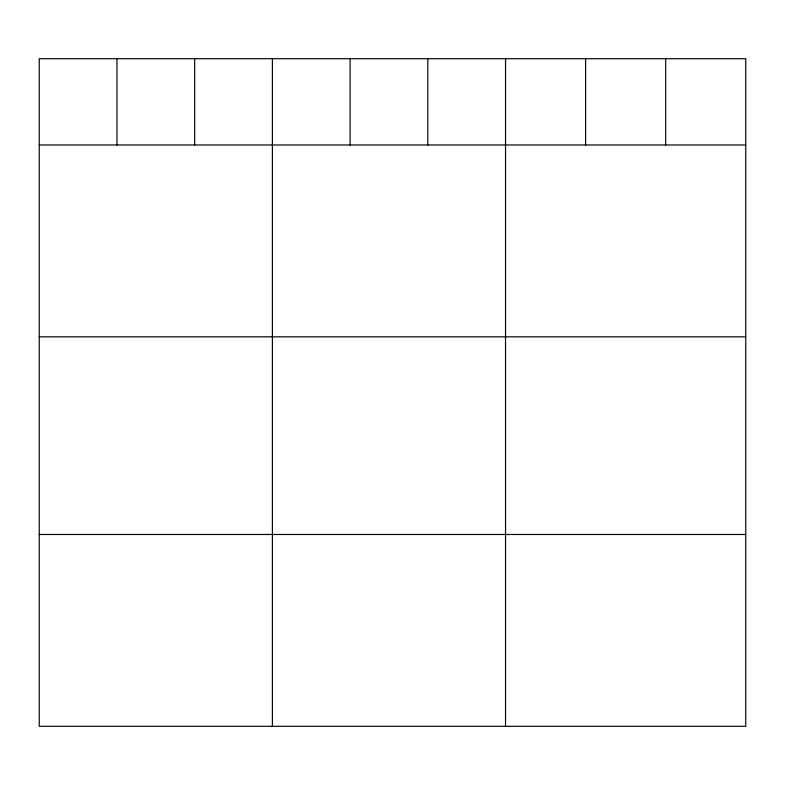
<?xml version="1.0" encoding="UTF-8"?>
<svg xmlns="http://www.w3.org/2000/svg" width="785" height="785" viewBox="0 0 785 785"><rect width="100%" height="100%" fill="white"/><g stroke="black" fill="none" stroke-linecap="round" stroke-linejoin="round"><path stroke-width="1.18" d="M745.75 144.98L745.75 726.311L39.25 726.311L39.25 58.689L745.75 58.689L745.75 144.98L39.25 144.98M39.25 336.824L745.75 336.824M39.25 534.477L745.75 534.477M665.68 58.689L665.68 144.98M585.61 58.689L585.61 144.98M505.54 58.689L505.54 726.311M427.825 58.689L427.825 144.98M350.11 58.689L350.11 144.98M272.395 58.689L272.395 726.311M194.68 58.689L194.68 144.98M116.965 58.689L116.965 144.98"/></g></svg>
